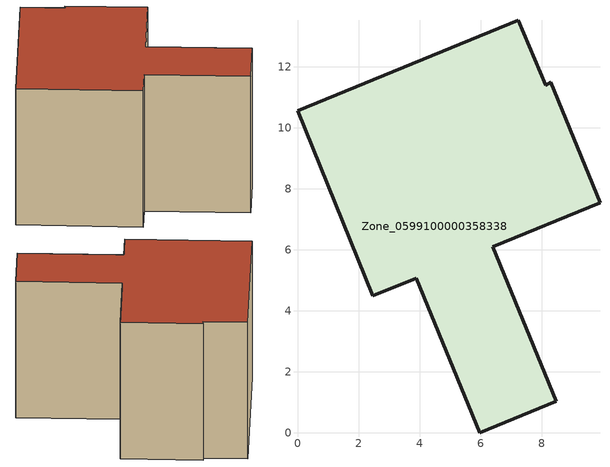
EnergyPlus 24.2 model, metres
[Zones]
Zone_0599100000358338
 floor ground (C_G): 6.4,6.11 8.48,1.03 5.97,0 3.88,5.07 2.47,4.49 0,10.56 7.24,13.53 8.13,11.39 8.29,11.49 9.91,7.55 z3.31
 wall outside (C_F): 9.91,7.55 8.29,11.49 8.13,11.39 7.24,13.53 0,10.56 2.47,4.49 3.88,5.07 5.97,0 8.48,1.03 6.4,6.11 9.91,7.55 z3.31:11.59
 roof outside (C_R): 8.13,11.39 7.24,13.53 0,10.56 2.47,4.49 3.88,5.07 5.97,0 8.48,1.03 6.4,6.11 9.91,7.55 8.29,11.49 z11.59
[BUILDING]
Pand.0599100000358338: North Axis=0; Terrain=City; Loads Convergence Tolerance Value=0.04; Temperature Convergence Tolerance Value=0.4; Solar Distribution=FullExterior; Maximum Number of Warmup Days=25; Minimum Number of Warmup Days=1
[Site:Location]
Rotterdam.The.Hague.AP_ZH_NLD Design_Conditions: Latitude=51.96; Longitude=4.45; Time Zone=1; Elevation=-4.5
[SITE:GROUNDTEMPERATURE:BUILDINGSURFACE]
18, 18, 18, 18, 18, 18, 18, 18, 18, 18, 18, 18
[MATERIAL] Thermal Absorptance=0.9; Solar Absorptance=0.7; Visible Absorptance=0.7
Name | Roughness | Thickness | Conductivity | Density | Specific Heat
G.TC.1992-2005 | MediumSmooth | 0.15 | 0.06 | 540 | 1210
F.TC.1992-2005 | Rough | 0.3 | 0.12 | 1920 | 840
R.TC.1992-2005 | MediumRough | 0.2 | 0.08 | 1500 | 1000
[CONSTRUCTION]
C_G: G.TC.1992-2005
C_F: F.TC.1992-2005
C_R: R.TC.1992-2005
[ZONE]
Zone_0599100000358338: Type=1; Multiplier=1; Ceiling Height=Autocalculate; Volume=Autocalculate; Floor Area=autocalculate; Part of Total Floor Area=Yes
[ZONEINFILTRATION:DESIGNFLOWRATE]
Infil_Zone_0599100000358338: Zone or ZoneList or Space or SpaceList=Zone_0599100000358338; Schedule=AlwaysOn; Design Flow Rate Calculation Method=Flow/Area; Flow Rate per Floor Area=0.0015; Constant Term Coefficient=1; Temperature Term Coefficient=0; Velocity Term Coefficient=0; Velocity Squared Term Coefficient=0
[HVACTEMPLATE:ZONE:IDEALLOADSAIRSYSTEM]
Zone_0599100000358338: Maximum Heating Supply Air Temperature=50; Minimum Cooling Supply Air Temperature=13; Maximum Heating Supply Air Humidity Ratio=0.0156; Minimum Cooling Supply Air Humidity Ratio=0.0077; Heating Limit=NoLimit; Cooling Limit=NoLimit; Dehumidification Control Type=ConstantSensibleHeatRatio; Cooling Sensible Heat Ratio=0.7; Dehumidification Setpoint=60; Humidification Control Type=None; Humidification Setpoint=30; Outdoor Air Method=None; Outdoor Air Flow Rate per Person=0.00944; Outdoor Air Flow Rate per Zone Floor Area=0; Outdoor Air Flow Rate per Zone=0; Demand Controlled Ventilation Type=None; Outdoor Air Economizer Type=NoEconomizer; Heat Recovery Type=None; Sensible Heat Recovery Effectiveness=0.7; Latent Heat Recovery Effectiveness=0.65
[ZONECONTROL:THERMOSTAT]
ThermostatControl_Zone_0599100000358338: Zone or ZoneList=Zone_0599100000358338; Control Type Schedule=DualSetpointControlType; Control 1=Thermostat_Zone_0599100000358338; Temperature Difference Between Cutout And Setpoint=0
[THERMOSTATSETPOINT:DUALSETPOINT]
Thermostat_Zone_0599100000358338: Heating Setpoint Temperature Schedule=HeatingSetpoint_Zone_0599100000358338; Cooling Setpoint Temperature Schedule=CoolingSetpoint_Zone_0599100000358338
[SCHEDULE:COMPACT]
HeatingSetpoint_Zone_0599100000358338: Through: 12/31, For: AllDays, Until: 24:00, 21
CoolingSetpoint_Zone_0599100000358338: Through: 12/31, For: AllDays, Until: 24:00, 24
DualSetpointControlType: Through: 12/31, For: AllDays, Until: 24:00, 4
AlwaysOn: Through: 12/31, For: AllDays, Until: 24:00, 1
